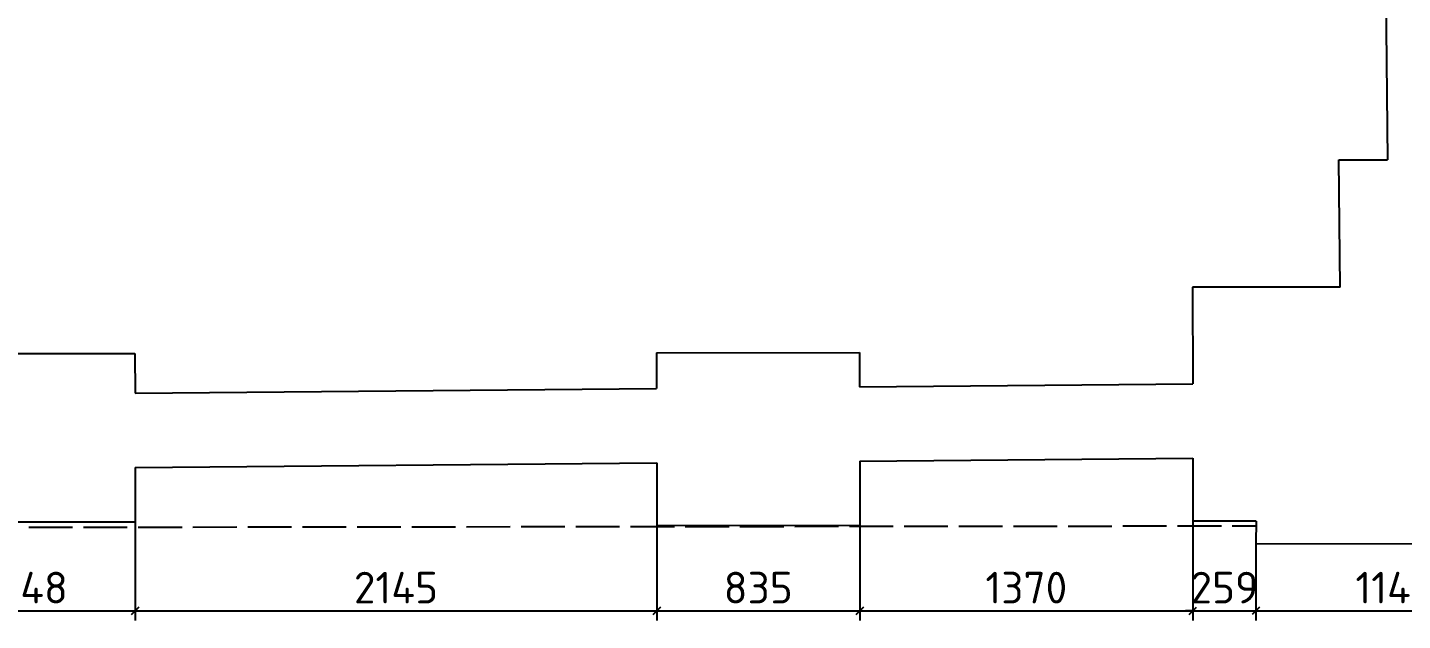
# Model space of a CAD drawing. Header units: millimetres. Extents: x 906266 to 969934, y 1624400 to 1671299.
# Drawn here: x 938250 to 943906, y 1624400 to 1626836 of the extents above; entities that cross this region are included whole.
import ezdxf

# ---------------------------------------------------------------- set-up
doc = ezdxf.new("R2010")
doc.units = ezdxf.units.MM
doc.linetypes.add('334', pattern=[5, 4, -1])
doc.linetypes.add('ACAD_ISO02W100', pattern=[15, 12, -3])
for name, color, linetype in [('Контур', 7, 'Continuous'), ('Перепад', 251, 'ACAD_ISO02W100'), ('Размеры', 224, 'Continuous')]:
    doc.layers.add(name, color=color, linetype=linetype)
doc.styles.add('ISOCPEUR', font='isocpeur.ttf')
doc.dimstyles.new('GENPLAN 1000', dxfattribs={"dimscale": 10, "dimtxt": 13, "dimasz": 3, "dimexe": 4, "dimexo": 0, "dimgap": 3, "dimtad": 1, "dimdec": 0, "dimzin": 0, "dimtxsty": 'ISOCPEUR', "dimblk1": 'OBLIQUE', "dimblk2": 'OBLIQUE', "dimsah": 1, "dimcen": -1, "dimaunit": 1, "dimadec": 3, "dimazin": 0, "dimtfac": 0.75, "dimtdec": 0, "dimtix": 1, "dimtmove": 1, "dimatfit": 3, "dimfxl": 0, "dimtvp": 0.6, "dimarcsym": 0})

# ---------------------------------------------------------------- blocks, each defined once
blk = doc.blocks.new('_Oblique')
at = {"color": 0, "linetype": 'ByBlock', "lineweight": -2}
blk.add_line((-0.5, -0.5), (0.5, 0.5), dxfattribs=at)
blk = doc.blocks.new('*D230')
at = {"layer": 'Defpoints', "color": 0, "ltscale": 0.03}
for p in [(937845.6, 1624804.7), (938693.2, 1624805.6), (938693.2, 1624440)]:
    blk.add_point(p, dxfattribs=at)
at = {"layer": 'Размеры', "color": 0, "lineweight": -2, "ltscale": 0.03}
for p, q in [((937845.6, 1624804.7), (937845.6, 1624400)), ((938693.2, 1624805.6), (938693.2, 1624400)), ((937845.6, 1624440), (938693.2, 1624440))]:
    blk.add_line(p, q, dxfattribs=at)
at = {"layer": 'Размеры', "color": 0, "lineweight": -2, "ltscale": 0.03, "xscale": 30, "yscale": 30, "zscale": 30, "rotation": 180}
blk.add_blockref('_Oblique', (937845.6, 1624440), dxfattribs=at)
at = {"layer": 'Размеры', "color": 0, "lineweight": -2, "ltscale": 0.03, "xscale": 30, "yscale": 30, "zscale": 30}
blk.add_blockref('_Oblique', (938693.2, 1624440), dxfattribs=at)
at = {"layer": 'Размеры', "color": 0, "ltscale": 0.03, "insert": (938269.4, 1624535), "char_height": 130, "attachment_point": 5, "style": 'ISOCPEUR'}
blk.add_mtext('848', dxfattribs=at)
blk = doc.blocks.new('*D231')
at = {"layer": 'Defpoints', "color": 0, "ltscale": 0.03}
for p in [(938693.2, 1624805.6), (940838.6, 1624790.1), (940838.6, 1624440)]:
    blk.add_point(p, dxfattribs=at)
at = {"layer": 'Размеры', "color": 0, "lineweight": -2, "ltscale": 0.03}
for p, q in [((938693.2, 1624805.6), (938693.2, 1624400)), ((940838.6, 1624790.1), (940838.6, 1624400)), ((938693.2, 1624440), (940838.6, 1624440))]:
    blk.add_line(p, q, dxfattribs=at)
at = {"layer": 'Размеры', "color": 0, "lineweight": -2, "ltscale": 0.03, "xscale": 30, "yscale": 30, "zscale": 30, "rotation": 180}
blk.add_blockref('_Oblique', (938693.2, 1624440), dxfattribs=at)
at = {"layer": 'Размеры', "color": 0, "lineweight": -2, "ltscale": 0.03, "xscale": 30, "yscale": 30, "zscale": 30}
blk.add_blockref('_Oblique', (940838.6, 1624440), dxfattribs=at)
at = {"layer": 'Размеры', "color": 0, "ltscale": 0.03, "insert": (939765.9, 1624535), "char_height": 130, "attachment_point": 5, "style": 'ISOCPEUR'}
blk.add_mtext('2145', dxfattribs=at)
blk = doc.blocks.new('*D232')
at = {"layer": 'Defpoints', "color": 0, "ltscale": 0.03}
for p in [(940838.6, 1624790.1), (941673.7, 1624791.1), (941673.7, 1624440)]:
    blk.add_point(p, dxfattribs=at)
at = {"layer": 'Размеры', "color": 0, "lineweight": -2, "ltscale": 0.03}
for p, q in [((940838.6, 1624790.1), (940838.6, 1624400)), ((941673.7, 1624791.1), (941673.7, 1624400)), ((940838.6, 1624440), (941673.7, 1624440))]:
    blk.add_line(p, q, dxfattribs=at)
at = {"layer": 'Размеры', "color": 0, "lineweight": -2, "ltscale": 0.03, "xscale": 30, "yscale": 30, "zscale": 30, "rotation": 180}
blk.add_blockref('_Oblique', (940838.6, 1624440), dxfattribs=at)
at = {"layer": 'Размеры', "color": 0, "lineweight": -2, "ltscale": 0.03, "xscale": 30, "yscale": 30, "zscale": 30}
blk.add_blockref('_Oblique', (941673.7, 1624440), dxfattribs=at)
at = {"layer": 'Размеры', "color": 0, "ltscale": 0.03, "insert": (941256.2, 1624535), "char_height": 130, "attachment_point": 5, "style": 'ISOCPEUR'}
blk.add_mtext('835', dxfattribs=at)
blk = doc.blocks.new('*D233')
at = {"layer": 'Defpoints', "color": 0, "ltscale": 0.03}
for p in [(941673.7, 1624791.1), (943043.9, 1624808.2), (943043.9, 1624440)]:
    blk.add_point(p, dxfattribs=at)
at = {"layer": 'Размеры', "color": 0, "lineweight": -2, "ltscale": 0.03}
for p, q in [((941673.7, 1624791.1), (941673.7, 1624400)), ((943043.9, 1624808.2), (943043.9, 1624400)), ((941673.7, 1624440), (943043.9, 1624440))]:
    blk.add_line(p, q, dxfattribs=at)
at = {"layer": 'Размеры', "color": 0, "lineweight": -2, "ltscale": 0.03, "xscale": 30, "yscale": 30, "zscale": 30, "rotation": 180}
blk.add_blockref('_Oblique', (941673.7, 1624440), dxfattribs=at)
at = {"layer": 'Размеры', "color": 0, "lineweight": -2, "ltscale": 0.03, "xscale": 30, "yscale": 30, "zscale": 30}
blk.add_blockref('_Oblique', (943043.9, 1624440), dxfattribs=at)
at = {"layer": 'Размеры', "color": 0, "ltscale": 0.03, "insert": (942358.8, 1624535), "char_height": 130, "attachment_point": 5, "style": 'ISOCPEUR'}
blk.add_mtext('1370', dxfattribs=at)
blk = doc.blocks.new('*D234')
at = {"layer": 'Defpoints', "color": 0, "ltscale": 0.03}
for p in [(943043.9, 1624808.2), (943303.1, 1624716.2), (943303.1, 1624440)]:
    blk.add_point(p, dxfattribs=at)
at = {"layer": 'Размеры', "color": 0, "lineweight": -2, "ltscale": 0.03}
for p, q in [((943043.9, 1624808.2), (943043.9, 1624400)), ((943303.1, 1624716.2), (943303.1, 1624400)), ((943043.9, 1624440), (943013.9, 1624440)), ((943043.9, 1624440), (943303.1, 1624440)), ((943303.1, 1624440), (943333.1, 1624440))]:
    blk.add_line(p, q, dxfattribs=at)
at = {"layer": 'Размеры', "color": 0, "lineweight": -2, "ltscale": 0.03, "xscale": 30, "yscale": 30, "zscale": 30}
blk.add_blockref('_Oblique', (943043.9, 1624440), dxfattribs=at)
at = {"layer": 'Размеры', "color": 0, "lineweight": -2, "ltscale": 0.03, "xscale": 30, "yscale": 30, "zscale": 30, "rotation": 180}
blk.add_blockref('_Oblique', (943303.1, 1624440), dxfattribs=at)
at = {"layer": 'Размеры', "color": 0, "ltscale": 0.03, "insert": (943173.5, 1624535), "char_height": 130, "attachment_point": 5, "style": 'ISOCPEUR'}
blk.add_mtext('259', dxfattribs=at)
blk = doc.blocks.new('*D235')
at = {"layer": 'Defpoints', "color": 0, "ltscale": 0.03}
for p in [(943303.1, 1624716.2), (944447.3, 1624714.7), (944447.3, 1624440)]:
    blk.add_point(p, dxfattribs=at)
at = {"layer": 'Размеры', "color": 0, "lineweight": -2, "ltscale": 0.03}
for p, q in [((943303.1, 1624716.2), (943303.1, 1624400)), ((944447.3, 1624714.7), (944447.3, 1624400)), ((943303.1, 1624440), (944447.3, 1624440))]:
    blk.add_line(p, q, dxfattribs=at)
at = {"layer": 'Размеры', "color": 0, "lineweight": -2, "ltscale": 0.03, "xscale": 30, "yscale": 30, "zscale": 30, "rotation": 180}
blk.add_blockref('_Oblique', (943303.1, 1624440), dxfattribs=at)
at = {"layer": 'Размеры', "color": 0, "lineweight": -2, "ltscale": 0.03, "xscale": 30, "yscale": 30, "zscale": 30}
blk.add_blockref('_Oblique', (944447.3, 1624440), dxfattribs=at)
at = {"layer": 'Размеры', "color": 0, "ltscale": 0.03, "insert": (943875.2, 1624535), "char_height": 130, "attachment_point": 5, "style": 'ISOCPEUR'}
blk.add_mtext('1144', dxfattribs=at)

msp = doc.modelspace()

# ---------------------------------------------------------------- linework, layer by layer
at = {"layer": 'Контур', "color": 252, "ltscale": 15}
for p, q in [((943824, 1628374.4), (943844.5, 1626292.7)), ((943644.5, 1626292.9), (943844.5, 1626292.7)), ((943649.4, 1625770.1), (943644.5, 1626292.9)), ((943649.4, 1625770.1), (943042.8, 1625769.4)), ((943042.8, 1625769.4), (943043.3, 1625371.7)), ((937844.8, 1625496.5), (938692.4, 1625497.4)), ((938692.4, 1625497.4), (938692.6, 1625333.9)), ((940837.9, 1625499.7), (941672.9, 1625500.6)), ((940837.9, 1625499.7), (940838, 1625352.5)), ((941672.9, 1625500.6), (941673.1, 1625359.8)), ((938692.6, 1625333.9), (940838, 1625352.5)), ((941673.1, 1625359.8), (943043.3, 1625371.7)), ((941673.4, 1625055), (943043.6, 1625066.9)), ((943043.6, 1625066.9), (943043.9, 1624808.2)), ((938692.9, 1625029), (940838.4, 1625047.7)), ((938692.9, 1625029), (938693.2, 1624805.6)), ((940838.4, 1625047.7), (940838.6, 1624790.1)), ((941673.4, 1625055), (941673.7, 1624791.1)), ((937845.6, 1624804.7), (938693.2, 1624805.6)), ((940838.6, 1624790.1), (941673.7, 1624791.1)), ((943303.6, 1624808.5), (943043.9, 1624808.2)), ((943303.1, 1624716.2), (944447.3, 1624714.7))]:
    msp.add_line(p, q, dxfattribs=at)
at = {"layer": 'Перепад', "linetype": '334', "ltscale": 45}
for p, q in [((933306, 1624777.9), (943303.5, 1624788.8)), ((943303.6, 1624808.5), (943303.1, 1624716.2))]:
    msp.add_line(p, q, dxfattribs=at)

# ---------------------------------------------------------------- dimensions: what is measured, and where the dimension line sits
at = {"layer": 'Размеры', "ltscale": 0.03}
for base, p1, p2, picture, middle in [((938693.2, 1624440), (937845.6, 1624804.7), (938693.2, 1624805.6), '*D230', (938269.4, 1624535)), ((940838.6, 1624440), (938693.2, 1624805.6), (940838.6, 1624790.1), '*D231', (939765.9, 1624535)), ((941673.7, 1624440), (940838.6, 1624790.1), (941673.7, 1624791.1), '*D232', (941256.2, 1624535)), ((943043.9, 1624440), (941673.7, 1624791.1), (943043.9, 1624808.2), '*D233', (942358.8, 1624535)), ((943303.1, 1624440), (943043.9, 1624808.2), (943303.1, 1624716.2), '*D234', (943173.5, 1624535)), ((944447.3, 1624440), (943303.1, 1624716.2), (944447.3, 1624714.7), '*D235', (943875.2, 1624535))]:
    dim = msp.add_linear_dim(base=base, p1=p1, p2=p2, dimstyle='GENPLAN 1000', dxfattribs=at)
    dim.commit()
    dim.dimension.update_dxf_attribs({"geometry": picture, "text_midpoint": middle})

doc.saveas('drawing.dxf')
